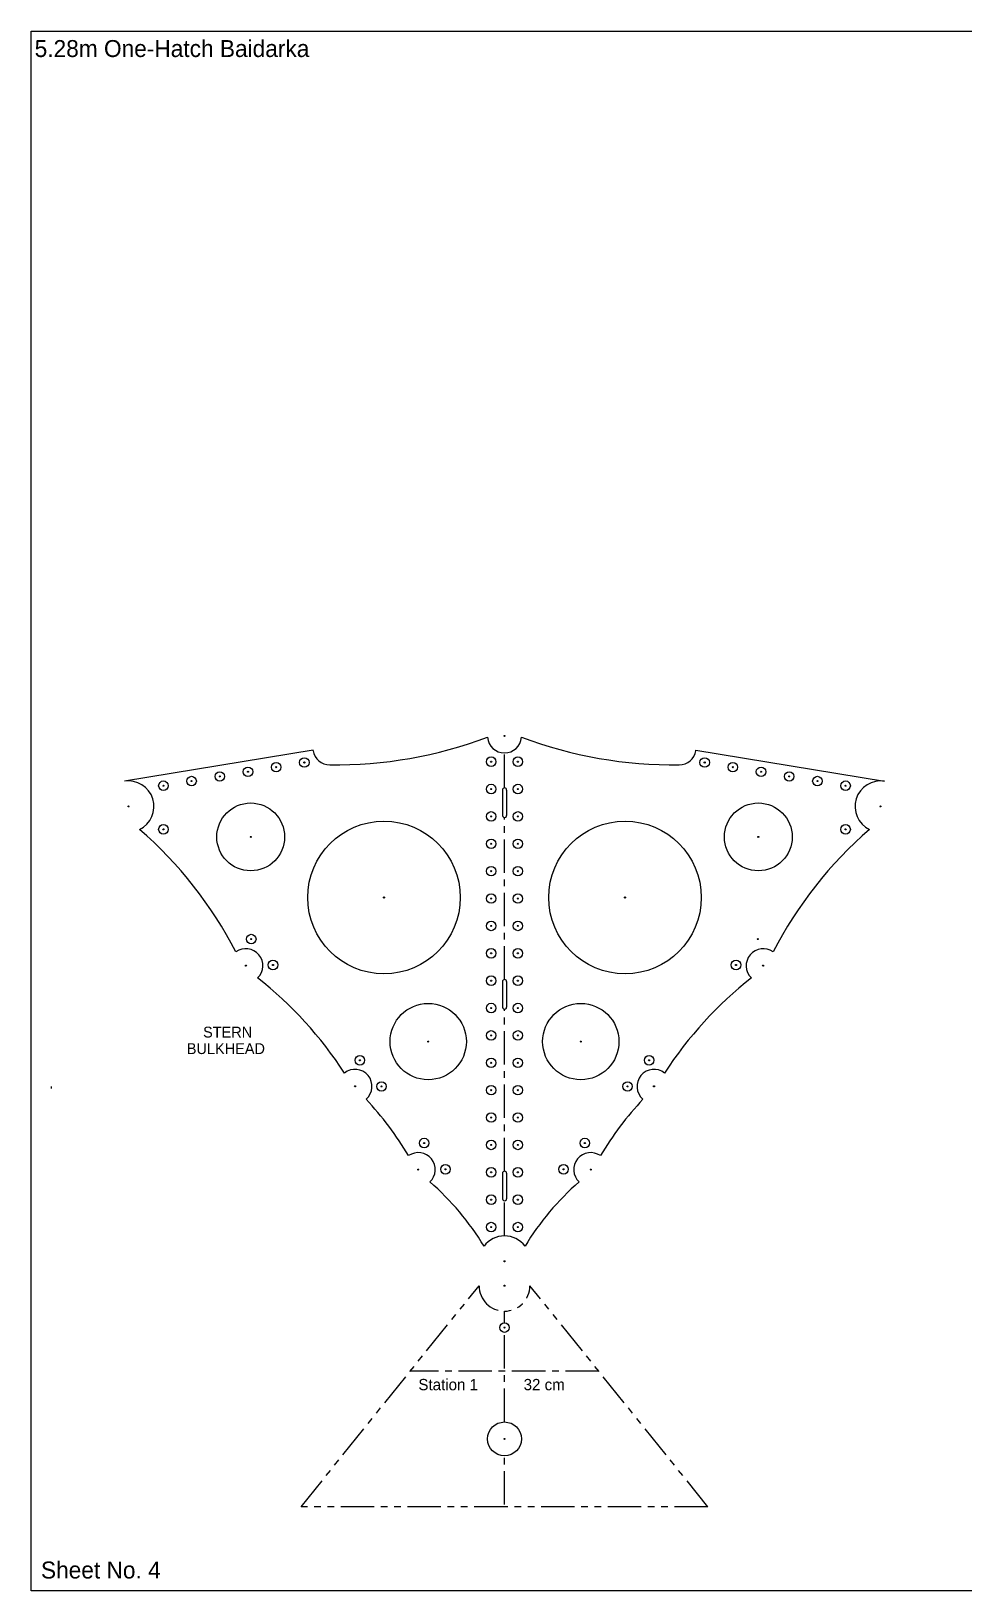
# Model space of a CAD drawing. Extents: x -23.5 to 64.8, y -37.8 to 20.6.
# Drawn here: x -23.5 to 11.4, y -37.8 to 20.6 of the extents above; entities that cross this region are included whole.
import ezdxf

# ---------------------------------------------------------------- set-up
doc = ezdxf.new("R2010")
doc.units = 0
for name, pattern in [('CENTER', [2, 1.25, -0.25, 0.25, -0.25]), ('DOT', [0.25, 0, -0.25]), ('PHANTOM', [2.5, 1.25, -0.25, 0.25, -0.25, 0.25, -0.25])]:
    doc.linetypes.add(name, pattern=pattern)
for name, color, linetype in [('CENTERS', 7, 'CONTINUOUS'), ('FORMAT', 7, 'CONTINUOUS'), ('STATION_1', 7, 'CONTINUOUS'), ('TEXT', 7, 'CONTINUOUS')]:
    doc.layers.add(name, color=color, linetype=linetype)
doc.styles.get("Standard").update_dxf_attribs({"font": 'txt', "height": 0.2})

msp = doc.modelspace()

# ---------------------------------------------------------------- linework, layer by layer
at = {"layer": 'CENTERS', "color": 0, "linetype": 'CONTINUOUS'}
for centre in [(-5.7785, -5.77813), (-14.3314, -6.94817), (-13.2756, -6.77434), (-6.2785, -6.74265), (-5.2785, -6.74265), (1.7186, -6.77434), (2.77439, -6.94817), (-17.4987, -7.46967), (-16.443, -7.29584), (-15.3872, -7.122), (3.83017, -7.122), (4.88596, -7.29584), (5.94174, -7.46967), (-18.5545, -7.6435), (-6.2785, -7.76811), (-5.2785, -7.76811), (6.99753, -7.6435), (-19.8585, -8.41813), (8.3015, -8.41813), (-18.5545, -9.27713), (-6.2785, -8.79357), (-5.2785, -8.79357), (6.99753, -9.27713), (-15.2844, -9.56073), (-6.2785, -9.81902), (-5.2785, -9.81902), (3.72745, -9.56073), (-6.2785, -10.8445), (-5.2785, -10.8445), (-10.2925, -11.8306), (-6.2785, -11.8699), (-5.2785, -11.8699), (-1.26452, -11.8306), (-15.2643, -13.3879), (-6.2785, -12.8954), (-5.2785, -12.8954), (3.70728, -13.3879), (-6.2785, -13.9209), (-5.2785, -13.9209), (-15.4651, -14.3829), (-14.4503, -14.3588), (2.89327, -14.3588), (3.90814, -14.3829), (-6.2785, -14.9463), (-5.2785, -14.9463), (-6.2785, -15.9718), (-5.2785, -15.9718), (-8.636, -17.2281), (-6.2785, -16.9972), (-5.2785, -16.9972), (-2.921, -17.2281), (-11.1954, -17.9289), (-6.2785, -18.0227), (-5.2785, -18.0227), (-0.36162, -17.9289), (-11.3765, -18.9023), (-10.3864, -18.9078), (-6.2785, -19.0482), (-5.2785, -19.0482), (-1.17056, -18.9078), (-0.18046, -18.9023), (-6.2785, -20.0736), (-6.2785, -20.0736), (-5.2785, -20.0736), (-5.2785, -20.0736), (-8.78707, -21.0279), (-2.76993, -21.0279), (-6.2785, -21.0991), (-5.2785, -21.0991), (-9.0081, -22.0214), (-7.99033, -22.0125), (-6.2785, -22.1245), (-5.2785, -22.1245), (-3.56667, -22.0125), (-2.5489, -22.0214), (-6.2785, -23.15), (-5.2785, -23.15), (-6.2785, -24.1754), (-5.2785, -24.1754), (-5.7785, -26.3718), (-5.7785, -27.9404)]:
    msp.add_circle(centre, 0.01984, dxfattribs=at)
at = {"layer": 'FORMAT', "color": 0, "linetype": 'CONTINUOUS'}
for p, q in [((-23.5069, 20.6196), (64.7581, 20.6196)), ((-23.5069, -37.8004), (-23.5069, 20.6196)), ((64.7581, -37.8004), (-23.5069, -37.8004))]:
    msp.add_line(p, q, dxfattribs=at)
at = {"layer": 'STATION_1', "color": 0, "linetype": 'CONTINUOUS'}
for p, q in [((-12.9459, -6.31467), (-20.0132, -7.47829)), ((-12.9431, -6.33186), (-12.9459, -6.31467)), ((1.38607, -6.33186), (1.3889, -6.31467)), ((1.3889, -6.31467), (8.45624, -7.47829)), ((-5.85787, -7.80459), (-5.85787, -8.75709)), ((-5.69912, -7.80459), (-5.69912, -8.75709)), ((-5.85787, -14.9828), (-5.85787, -15.9353)), ((-5.69912, -14.9828), (-5.69912, -15.9353)), ((-5.85787, -22.161), (-5.85787, -23.1135)), ((-5.69912, -22.161), (-5.69912, -23.1135))]:
    msp.add_line(p, q, dxfattribs=at)
at = {"layer": 'STATION_1', "color": 3, "linetype": 'CENTER'}
for p, q in [((-5.7785, -7.72521), (-5.7785, -6.41313)), ((-5.7785, -14.9034), (-5.7785, -8.83646)), ((-5.7785, -22.0816), (-5.7785, -16.0147)), ((-5.7785, -24.5056), (-5.7785, -23.1929)), ((-5.7785, -27.7618), (-5.7785, -27.3243)), ((-5.7785, -27.9602), (-5.7785, -27.9206)), ((-5.7785, -31.4768), (-5.7785, -28.119)), ((-2.24935, -29.5718), (-9.30765, -29.5718)), ((-5.7785, -34.5718), (-5.7785, -32.7468))]:
    msp.add_line(p, q, dxfattribs=at)
at = {"layer": 'STATION_1', "color": 6, "linetype": 'DOT'}
msp.add_line((-22.7495, -18.9892, 4.88), (-22.7495, -18.9094, 4.87517), dxfattribs=at)
at = {"layer": 'STATION_1', "color": 0, "linetype": 'PHANTOM'}
for p, q in [((-13.3981, -34.6518), (-6.731, -26.3718)), ((1.84108, -34.6518), (-4.826, -26.3718)), ((1.84108, -34.6518), (-13.3981, -34.6518))]:
    msp.add_line(p, q, dxfattribs=at)
at = {"layer": 'STATION_1', "color": 0, "linetype": 'CONTINUOUS'}
for centre, radius in [((-15.3872, -7.122), 0.1786), ((-14.3314, -6.94817), 0.1786), ((-13.2756, -6.77434), 0.1786), ((-6.2785, -6.74265), 0.1786), ((-5.2785, -6.74265), 0.1786), ((1.7186, -6.77434), 0.1786), ((2.77439, -6.94817), 0.1786), ((3.83017, -7.122), 0.1786), ((-18.5545, -7.6435), 0.1786), ((-17.4987, -7.46967), 0.1786), ((-16.443, -7.29584), 0.1786), ((-6.2785, -7.76811), 0.1786), ((-5.2785, -7.76811), 0.1786), ((4.88596, -7.29584), 0.1786), ((5.94174, -7.46967), 0.1786), ((6.99753, -7.6435), 0.1786), ((-15.2844, -9.56073), 1.27), ((-6.2785, -8.79357), 0.1786), ((-5.2785, -8.79357), 0.1786), ((3.72745, -9.56073), 1.27), ((-18.5545, -9.27713), 0.1786), ((-10.2925, -11.8306), 2.8575), ((-1.26452, -11.8306), 2.8575), ((6.99753, -9.27713), 0.1786), ((-6.2785, -9.81902), 0.1786), ((-5.2785, -9.81902), 0.1786), ((-6.2785, -10.8445), 0.1786), ((-5.2785, -10.8445), 0.1786), ((-6.2785, -11.8699), 0.1786), ((-5.2785, -11.8699), 0.1786), ((-6.2785, -12.8954), 0.1786), ((-5.2785, -12.8954), 0.1786), ((-15.2643, -13.3879), 0.1786), ((-6.2785, -13.9209), 0.1786), ((-5.2785, -13.9209), 0.1786), ((-14.4503, -14.3588), 0.1786), ((2.89327, -14.3588), 0.1786), ((-6.2785, -14.9463), 0.1786), ((-5.2785, -14.9463), 0.1786), ((-8.636, -17.2281), 1.42875), ((-6.2785, -15.9718), 0.1786), ((-5.2785, -15.9718), 0.1786), ((-2.921, -17.2281), 1.42875), ((-6.2785, -16.9972), 0.1786), ((-5.2785, -16.9972), 0.1786), ((-11.1954, -17.9289), 0.1786), ((-6.2785, -18.0227), 0.1786), ((-5.2785, -18.0227), 0.1786), ((-0.36162, -17.9289), 0.1786), ((-10.3864, -18.9078), 0.1786), ((-6.2785, -19.0482), 0.1786), ((-5.2785, -19.0482), 0.1786), ((-1.17056, -18.9078), 0.1786), ((-6.2785, -20.0736), 0.1786), ((-5.2785, -20.0736), 0.1786), ((-8.78707, -21.0279), 0.1786), ((-6.2785, -21.0991), 0.1786), ((-5.2785, -21.0991), 0.1786), ((-2.76993, -21.0279), 0.1786), ((-7.99033, -22.0125), 0.1786), ((-6.2785, -22.1245), 0.1786), ((-5.2785, -22.1245), 0.1786), ((-3.56667, -22.0125), 0.1786), ((-6.2785, -23.15), 0.1786), ((-5.2785, -23.15), 0.1786), ((-6.2785, -24.1754), 0.1786), ((-5.2785, -24.1754), 0.1786), ((-5.7785, -27.9404), 0.1786)]:
    msp.add_circle(centre, radius, dxfattribs=at)
for centre, radius, start, end in [((-12.1467, 9.48306), 16.3477, 269.381, 290.537), ((-5.7785, -5.77813), 0.635, 184.29, 355.71), ((0.58974, 9.48306), 16.3477, 249.463, 270.619), ((-12.3165, -6.22869), 0.635, 189.35, 269.381), ((0.7595, -6.22869), 0.635, 270.619, 350.65), ((-19.8585, -8.41813), 0.9525, 295.308, 99.3497), ((8.3015, -8.41813), 0.9525, 80.6503, 244.692), ((-5.7785, -7.80459), 0.07938, 0.0000084, 180), ((-5.7785, -8.75709), 0.07938, 180, 0.0000068), ((-29.5575, -20.9484), 15.4371, 27.2935, 49.1055), ((18.0005, -20.9484), 15.4371, 130.894, 152.706), ((3.70728, -13.3879), 0.1786, 180, 180), ((-15.4651, -14.3829), 0.635, 313.876, 126.073), ((3.90814, -14.3829), 0.635, 53.9275, 226.124), ((-24.1673, -26.442), 14.7706, 32.9567, 51.7607), ((-5.7785, -14.9828), 0.07938, 0.0000084, 180), ((12.6103, -26.442), 14.7706, 128.239, 147.043), ((-5.7785, -15.9353), 0.07938, 180, 0.0000068), ((-11.3765, -18.9023), 0.635, 310.45, 128.692), ((-0.18046, -18.9023), 0.635, 51.3077, 229.55), ((-20.1448, -27.9675), 12.5669, 30.9753, 43.0709), ((8.58777, -27.9675), 12.5669, 136.929, 149.025), ((-9.0081, -22.0214), 0.635, 313.208, 124.753), ((-2.5489, -22.0214), 0.635, 55.2465, 226.792), ((-5.7785, -22.161), 0.07938, 0.0000084, 180), ((-15.1812, -30.1008), 10.0834, 31.0882, 49.056), ((3.62421, -30.1008), 10.0834, 130.944, 148.912), ((-5.7785, -23.1135), 0.07938, 180, 0.0000068), ((-5.7785, -25.4581), 0.9525, 36.3081, 143.692)]:
    msp.add_arc(centre, radius, start, end, dxfattribs=at)
at = {"layer": 'STATION_1', "color": 0, "linetype": 'PHANTOM'}
msp.add_arc((-5.7785, -26.3718), 0.9525, 180, 360, dxfattribs=at)
at = {"layer": 'TEXT', "color": 0, "linetype": 'CONTINUOUS'}
for centre, radius in [((-5.7785, -25.4581), 0.01984), ((-5.7785, -32.1118), 0.635), ((-5.7785, -32.1118), 0.01984)]:
    msp.add_circle(centre, radius, dxfattribs=at)

# ---------------------------------------------------------------- texts
at = {"layer": 'FORMAT', "color": 0}
for s, p in [(' 5.28m One-Hatch Baidarka', (-23.6127, 19.652)), ('  Sheet No. 4', (-23.6127, -37.3392))]:
    msp.add_text(s, height=0.635, dxfattribs=at).set_placement(p)
at = {"layer": 'TEXT', "color": 0}
for s, height, p in [('STERN ', 0.406118, (-17.0692, -17.0758)), ('BULKHEAD', 0.406118, (-17.6783, -17.6946)), ('Station 1', 0.423333, (-9.00458, -30.2874)), ('32 cm', 0.423333, (-5.06218, -30.2874))]:
    msp.add_text(s, height=height, dxfattribs=at).set_placement(p)

doc.saveas('drawing.dxf')
